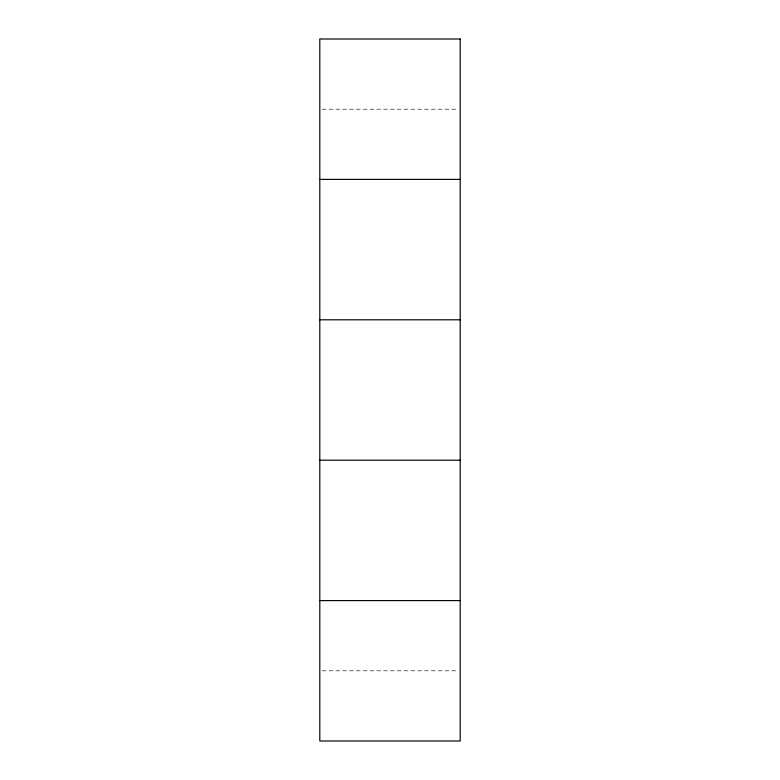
<?xml version="1.0" encoding="UTF-8"?>
<svg xmlns="http://www.w3.org/2000/svg" width="780" height="780" viewBox="0 0 780 780"><rect width="100%" height="100%" fill="white"/><g stroke="black" fill="none" stroke-linecap="round" stroke-linejoin="round"><path stroke-width="0.58" stroke-dasharray="3.9 2.92" d="M322.218 109.2L457.782 109.2M322.218 670.8L457.782 670.8"/><path stroke-width="1.17" d="M319.8 179.4L460.2 179.4M319.8 319.8L460.2 319.8M319.8 460.2L460.2 460.2M319.8 600.6L460.2 600.6M460.2 39L319.8 39L319.8 741L460.2 741L460.2 39"/></g></svg>
